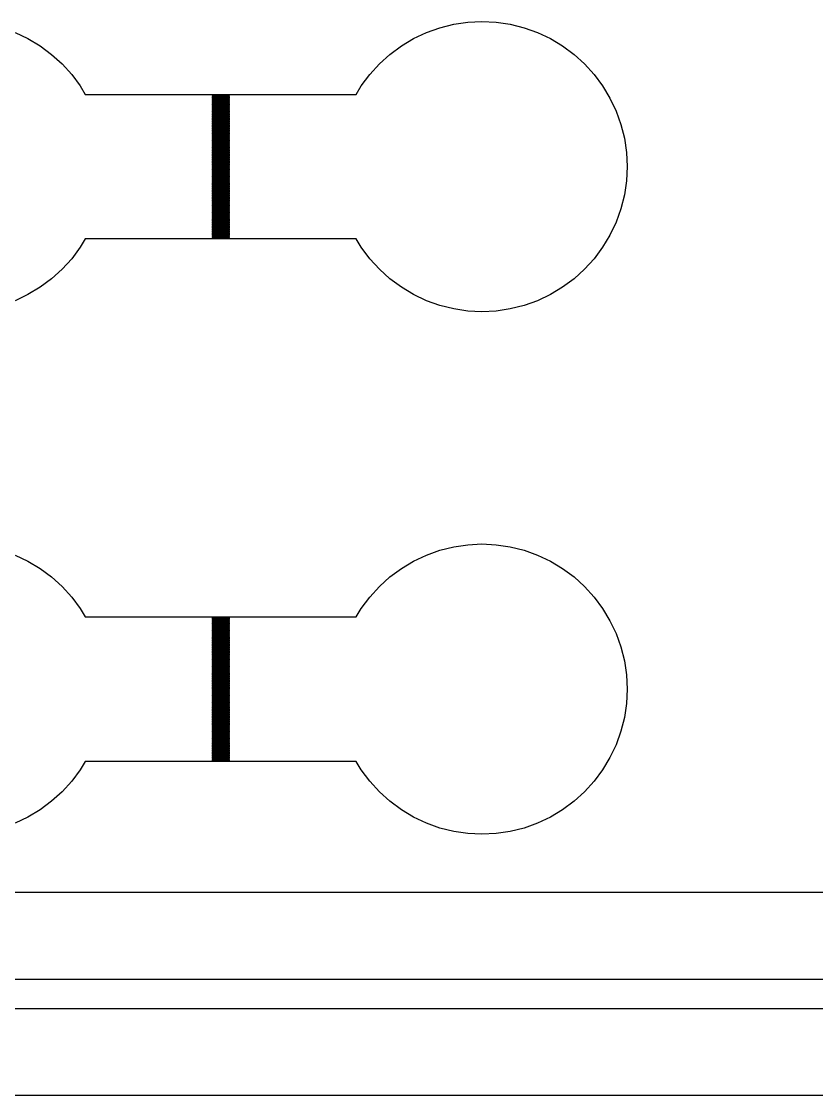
# Model space of a CAD drawing. Extents: x -16 to 132, y -40 to 113.
# Drawn here: x 70.12 to 84.12, y -2.56 to 16.36 of the extents above; entities that cross this region are included whole.
import ezdxf

# ---------------------------------------------------------------- set-up
doc = ezdxf.new("R2010")
doc.units = 0

msp = doc.modelspace()

# ---------------------------------------------------------------- linework, layer by layer
for p, q in [((77.4868, 16.2515), (77.7301, 16.3125)), ((77.7301, 16.3125), (77.9783, 16.3493)), ((77.9783, 16.3493), (78.2289, 16.3616)), ((78.2289, 16.3616), (78.4795, 16.3493)), ((78.4795, 16.3493), (78.7276, 16.3125)), ((78.7276, 16.3125), (78.971, 16.2515)), ((70.0038, 16.167), (70.2306, 16.0597)), ((77.0238, 16.0597), (77.2506, 16.167)), ((77.2506, 16.167), (77.4868, 16.2515)), ((78.971, 16.2515), (79.2072, 16.167)), ((79.2072, 16.167), (79.434, 16.0597)), ((70.2306, 16.0597), (70.4458, 15.9307)), ((70.4458, 15.9307), (70.6473, 15.7813)), ((76.6071, 15.7813), (76.8086, 15.9307)), ((76.8086, 15.9307), (77.0238, 16.0597)), ((79.434, 16.0597), (79.6492, 15.9307)), ((79.6492, 15.9307), (79.8507, 15.7813)), ((70.6473, 15.7813), (70.8332, 15.6128)), ((76.4212, 15.6128), (76.6071, 15.7813)), ((79.8507, 15.7813), (80.0366, 15.6128)), ((70.8332, 15.6128), (71.0017, 15.4269)), ((76.2527, 15.4269), (76.4212, 15.6128)), ((80.0366, 15.6128), (80.2051, 15.4269)), ((71.0017, 15.4269), (71.1511, 15.2254)), ((76.1032, 15.2254), (76.2527, 15.4269)), ((80.2051, 15.4269), (80.3545, 15.2254)), ((71.1511, 15.2254), (71.2393, 15.0782)), ((76.015, 15.0782), (76.1032, 15.2254)), ((80.3545, 15.2254), (80.4835, 15.0102)), ((71.2393, 15.0782), (76.015, 15.0782)), ((73.7806, 15.068), (73.4738, 15.068)), ((73.4738, 15.068), (73.4738, 15.0578)), ((73.4738, 15.0578), (73.7806, 15.0578)), ((73.7806, 15.0475), (73.4738, 15.0475)), ((73.4738, 15.0475), (73.4738, 15.0373)), ((73.4738, 15.0373), (73.7806, 15.0373)), ((73.7806, 15.0271), (73.4738, 15.0271)), ((73.4738, 15.0271), (73.4738, 15.0169)), ((73.4738, 15.0169), (73.7806, 15.0169)), ((73.7806, 15.0066), (73.4738, 15.0066)), ((73.4738, 15.0066), (73.4738, 14.9964)), ((73.4738, 14.9964), (73.7806, 14.9964)), ((73.7806, 14.9862), (73.4738, 14.9862)), ((73.4738, 14.9862), (73.4738, 14.976)), ((73.4738, 14.976), (73.7806, 14.976)), ((73.7806, 14.9657), (73.4738, 14.9657)), ((73.4738, 14.9657), (73.4738, 14.9555)), ((73.4738, 14.9555), (73.7806, 14.9555)), ((73.7806, 14.9453), (73.4738, 14.9453)), ((73.4738, 14.9453), (73.4738, 14.9351)), ((73.7806, 15.0578), (73.7806, 15.068)), ((73.7806, 15.0373), (73.7806, 15.0475)), ((73.7806, 15.0169), (73.7806, 15.0271)), ((73.7806, 14.9964), (73.7806, 15.0066)), ((73.7806, 14.976), (73.7806, 14.9862)), ((73.7806, 14.9555), (73.7806, 14.9657)), ((73.7806, 14.9351), (73.7806, 14.9453)), ((80.4835, 15.0102), (80.5908, 14.7834)), ((73.4738, 14.9351), (73.7806, 14.9351)), ((73.7806, 14.9248), (73.4738, 14.9248)), ((73.4738, 14.9248), (73.4738, 14.9146)), ((73.4738, 14.9146), (73.7806, 14.9146)), ((73.7806, 14.9044), (73.4738, 14.9044)), ((73.4738, 14.9044), (73.4738, 14.8941)), ((73.4738, 14.8941), (73.7806, 14.8941)), ((73.7806, 14.8839), (73.4738, 14.8839)), ((73.4738, 14.8839), (73.4738, 14.8737)), ((73.4738, 14.8737), (73.7806, 14.8737)), ((73.7806, 14.8635), (73.4738, 14.8635)), ((73.4738, 14.8635), (73.4738, 14.8533)), ((73.4738, 14.8533), (73.7806, 14.8533)), ((73.7806, 14.843), (73.4738, 14.843)), ((73.4738, 14.843), (73.4738, 14.8328)), ((73.4738, 14.8328), (73.7806, 14.8328)), ((73.7806, 14.8226), (73.4738, 14.8226)), ((73.4738, 14.8226), (73.4738, 14.8123)), ((73.4738, 14.8123), (73.7806, 14.8123)), ((73.7806, 14.8021), (73.4738, 14.8021)), ((73.4738, 14.8021), (73.4738, 14.7919)), ((73.4738, 14.7919), (73.7806, 14.7919)), ((73.7806, 14.7817), (73.4738, 14.7817)), ((73.4738, 14.7817), (73.4738, 14.7714)), ((73.4738, 14.7714), (73.7806, 14.7714)), ((73.7806, 14.7612), (73.4738, 14.7612)), ((73.4738, 14.7612), (73.4738, 14.751)), ((73.7806, 14.9146), (73.7806, 14.9248)), ((73.7806, 14.8941), (73.7806, 14.9044)), ((73.7806, 14.8737), (73.7806, 14.8839)), ((73.7806, 14.8533), (73.7806, 14.8635)), ((73.7806, 14.8328), (73.7806, 14.843)), ((73.7806, 14.8123), (73.7806, 14.8226)), ((73.7806, 14.7919), (73.7806, 14.8021)), ((73.7806, 14.7714), (73.7806, 14.7817)), ((73.7806, 14.751), (73.7806, 14.7612)), ((80.5908, 14.7834), (80.6753, 14.5472)), ((73.4738, 14.751), (73.7806, 14.751)), ((73.7806, 14.7408), (73.4738, 14.7408)), ((73.4738, 14.7408), (73.4738, 14.7305)), ((73.4738, 14.7305), (73.7806, 14.7305)), ((73.7806, 14.7203), (73.4738, 14.7203)), ((73.4738, 14.7203), (73.4738, 14.7101)), ((73.4738, 14.7101), (73.7806, 14.7101)), ((73.7806, 14.6999), (73.4738, 14.6999)), ((73.4738, 14.6999), (73.4738, 14.6896)), ((73.4738, 14.6896), (73.7806, 14.6896)), ((73.7806, 14.6794), (73.4738, 14.6794)), ((73.4738, 14.6794), (73.4738, 14.6692)), ((73.4738, 14.6692), (73.7806, 14.6692)), ((73.7806, 14.659), (73.4738, 14.659)), ((73.4738, 14.659), (73.4738, 14.6487)), ((73.4738, 14.6487), (73.7806, 14.6487)), ((73.7806, 14.6385), (73.4738, 14.6385)), ((73.4738, 14.6385), (73.4738, 14.6283)), ((73.4738, 14.6283), (73.7806, 14.6283)), ((73.7806, 14.6181), (73.4738, 14.6181)), ((73.4738, 14.6181), (73.4738, 14.6078)), ((73.4738, 14.6078), (73.7806, 14.6078)), ((73.7806, 14.5976), (73.4738, 14.5976)), ((73.4738, 14.5976), (73.4738, 14.5874)), ((73.4738, 14.5874), (73.7806, 14.5874)), ((73.7806, 14.5771), (73.4738, 14.5771)), ((73.4738, 14.5771), (73.4738, 14.5669)), ((73.7806, 14.7305), (73.7806, 14.7408)), ((73.7806, 14.7101), (73.7806, 14.7203)), ((73.7806, 14.6896), (73.7806, 14.6999)), ((73.7806, 14.6692), (73.7806, 14.6794)), ((73.7806, 14.6487), (73.7806, 14.659)), ((73.7806, 14.6283), (73.7806, 14.6385)), ((73.7806, 14.6078), (73.7806, 14.6181)), ((73.7806, 14.5874), (73.7806, 14.5976)), ((73.7806, 14.5669), (73.7806, 14.5771)), ((73.4738, 14.5669), (73.7806, 14.5669)), ((73.7806, 14.5567), (73.4738, 14.5567)), ((73.4738, 14.5567), (73.4738, 14.5465)), ((73.4738, 14.5465), (73.7806, 14.5465)), ((73.7806, 14.5363), (73.4738, 14.5363)), ((73.4738, 14.5363), (73.4738, 14.526)), ((73.4738, 14.526), (73.7806, 14.526)), ((73.7806, 14.5158), (73.4738, 14.5158)), ((73.4738, 14.5158), (73.4738, 14.5056)), ((73.4738, 14.5056), (73.7806, 14.5056)), ((73.7806, 14.4953), (73.4738, 14.4953)), ((73.4738, 14.4953), (73.4738, 14.4851)), ((73.4738, 14.4851), (73.7806, 14.4851)), ((73.7806, 14.4749), (73.4738, 14.4749)), ((73.4738, 14.4749), (73.4738, 14.4647)), ((73.4738, 14.4647), (73.7806, 14.4647)), ((73.7806, 14.4544), (73.4738, 14.4544)), ((73.4738, 14.4544), (73.4738, 14.4442)), ((73.4738, 14.4442), (73.7806, 14.4442)), ((73.7806, 14.434), (73.4738, 14.434)), ((73.4738, 14.434), (73.4738, 14.4238)), ((73.4738, 14.4238), (73.7806, 14.4238)), ((73.7806, 14.4135), (73.4738, 14.4135)), ((73.4738, 14.4135), (73.4738, 14.4033)), ((73.4738, 14.4033), (73.7806, 14.4033)), ((73.7806, 14.3931), (73.4738, 14.3931)), ((73.4738, 14.3931), (73.4738, 14.3828)), ((73.4738, 14.3828), (73.7806, 14.3828)), ((73.7806, 14.5465), (73.7806, 14.5567)), ((73.7806, 14.526), (73.7806, 14.5363)), ((73.7806, 14.5056), (73.7806, 14.5158)), ((73.7806, 14.4851), (73.7806, 14.4953)), ((73.7806, 14.4647), (73.7806, 14.4749)), ((73.7806, 14.4442), (73.7806, 14.4544)), ((73.7806, 14.4238), (73.7806, 14.434)), ((73.7806, 14.4033), (73.7806, 14.4135)), ((73.7806, 14.3828), (73.7806, 14.3931)), ((80.6753, 14.5472), (80.7363, 14.3038)), ((73.7806, 14.3726), (73.4738, 14.3726)), ((73.4738, 14.3726), (73.4738, 14.3624)), ((73.4738, 14.3624), (73.7806, 14.3624)), ((73.7806, 14.3522), (73.4738, 14.3522)), ((73.4738, 14.3522), (73.4738, 14.3419)), ((73.4738, 14.3419), (73.7806, 14.3419)), ((73.7806, 14.3317), (73.4738, 14.3317)), ((73.4738, 14.3317), (73.4738, 14.3215)), ((73.4738, 14.3215), (73.7806, 14.3215)), ((73.7806, 14.3113), (73.4738, 14.3113)), ((73.4738, 14.3113), (73.4738, 14.301)), ((73.4738, 14.301), (73.7806, 14.301)), ((73.7806, 14.2908), (73.4738, 14.2908)), ((73.4738, 14.2908), (73.4738, 14.2806)), ((73.4738, 14.2806), (73.7806, 14.2806)), ((73.7806, 14.2704), (73.4738, 14.2704)), ((73.4738, 14.2704), (73.4738, 14.2601)), ((73.4738, 14.2601), (73.7806, 14.2601)), ((73.7806, 14.2499), (73.4738, 14.2499)), ((73.4738, 14.2499), (73.4738, 14.2397)), ((73.4738, 14.2397), (73.7806, 14.2397)), ((73.7806, 14.2295), (73.4738, 14.2295)), ((73.4738, 14.2295), (73.4738, 14.2192)), ((73.4738, 14.2192), (73.7806, 14.2192)), ((73.7806, 14.209), (73.4738, 14.209)), ((73.4738, 14.209), (73.4738, 14.1988)), ((73.4738, 14.1988), (73.7806, 14.1988)), ((73.7806, 14.1886), (73.4738, 14.1886)), ((73.4738, 14.1886), (73.4738, 14.1783)), ((73.7806, 14.3624), (73.7806, 14.3726)), ((73.7806, 14.3419), (73.7806, 14.3522)), ((73.7806, 14.3215), (73.7806, 14.3317)), ((73.7806, 14.301), (73.7806, 14.3113)), ((73.7806, 14.2806), (73.7806, 14.2908)), ((73.7806, 14.2601), (73.7806, 14.2704)), ((73.7806, 14.2397), (73.7806, 14.2499)), ((73.7806, 14.2192), (73.7806, 14.2295)), ((73.7806, 14.1988), (73.7806, 14.209)), ((73.7806, 14.1783), (73.7806, 14.1886)), ((80.7363, 14.3038), (80.7731, 14.0557)), ((73.4738, 14.1783), (73.7806, 14.1783)), ((73.7806, 14.1681), (73.4738, 14.1681)), ((73.4738, 14.1681), (73.4738, 14.1579)), ((73.4738, 14.1579), (73.7806, 14.1579)), ((73.7806, 14.1477), (73.4738, 14.1477)), ((73.4738, 14.1477), (73.4738, 14.1374)), ((73.4738, 14.1374), (73.7806, 14.1374)), ((73.7806, 14.1272), (73.4738, 14.1272)), ((73.4738, 14.1272), (73.4738, 14.117)), ((73.4738, 14.117), (73.7806, 14.117)), ((73.7806, 14.1068), (73.4738, 14.1068)), ((73.4738, 14.1068), (73.4738, 14.0965)), ((73.4738, 14.0965), (73.7806, 14.0965)), ((73.7806, 14.0863), (73.4738, 14.0863)), ((73.4738, 14.0863), (73.4738, 14.0761)), ((73.4738, 14.0761), (73.7806, 14.0761)), ((73.7806, 14.0658), (73.4738, 14.0658)), ((73.4738, 14.0658), (73.4738, 14.0556)), ((73.4738, 14.0556), (73.7806, 14.0556)), ((73.7806, 14.0454), (73.4738, 14.0454)), ((73.4738, 14.0454), (73.4738, 14.0352)), ((73.4738, 14.0352), (73.7806, 14.0352)), ((73.7806, 14.0249), (73.4738, 14.0249)), ((73.4738, 14.0249), (73.4738, 14.0147)), ((73.4738, 14.0147), (73.7806, 14.0147)), ((73.7806, 14.0045), (73.4738, 14.0045)), ((73.4738, 14.0045), (73.4738, 13.9943)), ((73.7806, 14.1579), (73.7806, 14.1681)), ((73.7806, 14.1374), (73.7806, 14.1477)), ((73.7806, 14.117), (73.7806, 14.1272)), ((73.7806, 14.0965), (73.7806, 14.1068)), ((73.7806, 14.0761), (73.7806, 14.0863)), ((73.7806, 14.0556), (73.7806, 14.0658)), ((73.7806, 14.0352), (73.7806, 14.0454)), ((73.7806, 14.0147), (73.7806, 14.0249)), ((73.7806, 13.9943), (73.7806, 14.0045)), ((80.7731, 14.0557), (80.7854, 13.8051)), ((73.4738, 13.9943), (73.7806, 13.9943)), ((73.7806, 13.984), (73.4738, 13.984)), ((73.4738, 13.984), (73.4738, 13.9738)), ((73.4738, 13.9738), (73.7806, 13.9738)), ((73.7806, 13.9636), (73.4738, 13.9636)), ((73.4738, 13.9636), (73.4738, 13.9534)), ((73.4738, 13.9534), (73.7806, 13.9534)), ((73.7806, 13.9431), (73.4738, 13.9431)), ((73.4738, 13.9431), (73.4738, 13.9329)), ((73.4738, 13.9329), (73.7806, 13.9329)), ((73.7806, 13.9227), (73.4738, 13.9227)), ((73.4738, 13.9227), (73.4738, 13.9125)), ((73.4738, 13.9125), (73.7806, 13.9125)), ((73.7806, 13.9022), (73.4738, 13.9022)), ((73.4738, 13.9022), (73.4738, 13.892)), ((73.4738, 13.892), (73.7806, 13.892)), ((73.7806, 13.8818), (73.4738, 13.8818)), ((73.4738, 13.8818), (73.4738, 13.8716)), ((73.4738, 13.8716), (73.7806, 13.8716)), ((73.7806, 13.8613), (73.4738, 13.8613)), ((73.4738, 13.8613), (73.4738, 13.8511)), ((73.4738, 13.8511), (73.7806, 13.8511)), ((73.7806, 13.8409), (73.4738, 13.8409)), ((73.4738, 13.8409), (73.4738, 13.8307)), ((73.4738, 13.8307), (73.7806, 13.8307)), ((73.7806, 13.8204), (73.4738, 13.8204)), ((73.4738, 13.8204), (73.4738, 13.8102)), ((73.7806, 13.9738), (73.7806, 13.984)), ((73.7806, 13.9534), (73.7806, 13.9636)), ((73.7806, 13.9329), (73.7806, 13.9431)), ((73.7806, 13.9125), (73.7806, 13.9227)), ((73.7806, 13.892), (73.7806, 13.9022)), ((73.7806, 13.8716), (73.7806, 13.8818)), ((73.7806, 13.8511), (73.7806, 13.8613)), ((73.7806, 13.8307), (73.7806, 13.8409)), ((73.7806, 13.8102), (73.7806, 13.8204)), ((73.4738, 13.8102), (73.7806, 13.8102)), ((73.7806, 13.8), (73.4738, 13.8)), ((73.4738, 13.8), (73.4738, 13.7897)), ((73.4738, 13.7897), (73.7806, 13.7897)), ((73.7806, 13.7795), (73.4738, 13.7795)), ((73.4738, 13.7795), (73.4738, 13.7693)), ((73.4738, 13.7693), (73.7806, 13.7693)), ((73.7806, 13.7591), (73.4738, 13.7591)), ((73.4738, 13.7591), (73.4738, 13.7489)), ((73.4738, 13.7489), (73.7806, 13.7489)), ((73.7806, 13.7386), (73.4738, 13.7386)), ((73.4738, 13.7386), (73.4738, 13.7284)), ((73.4738, 13.7284), (73.7806, 13.7284)), ((73.7806, 13.7182), (73.4738, 13.7182)), ((73.4738, 13.7182), (73.4738, 13.708)), ((73.4738, 13.708), (73.7806, 13.708)), ((73.7806, 13.6977), (73.4738, 13.6977)), ((73.4738, 13.6977), (73.4738, 13.6875)), ((73.4738, 13.6875), (73.7806, 13.6875)), ((73.7806, 13.6773), (73.4738, 13.6773)), ((73.4738, 13.6773), (73.4738, 13.6671)), ((73.4738, 13.6671), (73.7806, 13.6671)), ((73.7806, 13.6568), (73.4738, 13.6568)), ((73.4738, 13.6568), (73.4738, 13.6466)), ((73.4738, 13.6466), (73.7806, 13.6466)), ((73.7806, 13.6364), (73.4738, 13.6364)), ((73.4738, 13.6364), (73.4738, 13.6261)), ((73.4738, 13.6261), (73.7806, 13.6261)), ((73.7806, 13.7897), (73.7806, 13.8)), ((73.7806, 13.7693), (73.7806, 13.7795)), ((73.7806, 13.7489), (73.7806, 13.7591)), ((73.7806, 13.7284), (73.7806, 13.7386)), ((73.7806, 13.708), (73.7806, 13.7182)), ((73.7806, 13.6875), (73.7806, 13.6977)), ((73.7806, 13.6671), (73.7806, 13.6773)), ((73.7806, 13.6466), (73.7806, 13.6568)), ((73.7806, 13.6261), (73.7806, 13.6364)), ((80.7854, 13.8051), (80.7731, 13.5545)), ((73.7806, 13.6159), (73.4738, 13.6159)), ((73.4738, 13.6159), (73.4738, 13.6057)), ((73.4738, 13.6057), (73.7806, 13.6057)), ((73.7806, 13.5955), (73.4738, 13.5955)), ((73.4738, 13.5955), (73.4738, 13.5852)), ((73.4738, 13.5852), (73.7806, 13.5852)), ((73.7806, 13.575), (73.4738, 13.575)), ((73.4738, 13.575), (73.4738, 13.5648)), ((73.4738, 13.5648), (73.7806, 13.5648)), ((73.7806, 13.5546), (73.4738, 13.5546)), ((73.4738, 13.5546), (73.4738, 13.5443)), ((73.4738, 13.5443), (73.7806, 13.5443)), ((73.7806, 13.5341), (73.4738, 13.5341)), ((73.4738, 13.5341), (73.4738, 13.5239)), ((73.4738, 13.5239), (73.7806, 13.5239)), ((73.7806, 13.5137), (73.4738, 13.5137)), ((73.4738, 13.5137), (73.4738, 13.5034)), ((73.4738, 13.5034), (73.7806, 13.5034)), ((73.7806, 13.4932), (73.4738, 13.4932)), ((73.4738, 13.4932), (73.4738, 13.483)), ((73.4738, 13.483), (73.7806, 13.483)), ((73.7806, 13.4727), (73.4738, 13.4727)), ((73.4738, 13.4727), (73.4738, 13.4625)), ((73.4738, 13.4625), (73.7806, 13.4625)), ((73.7806, 13.4523), (73.4738, 13.4523)), ((73.4738, 13.4523), (73.4738, 13.4421)), ((73.4738, 13.4421), (73.7806, 13.4421)), ((73.7806, 13.4319), (73.4738, 13.4319)), ((73.4738, 13.4319), (73.4738, 13.4216)), ((73.7806, 13.6057), (73.7806, 13.6159)), ((73.7806, 13.5852), (73.7806, 13.5955)), ((73.7806, 13.5648), (73.7806, 13.575)), ((73.7806, 13.5443), (73.7806, 13.5546)), ((73.7806, 13.5239), (73.7806, 13.5341)), ((73.7806, 13.5034), (73.7806, 13.5137)), ((73.7806, 13.483), (73.7806, 13.4932)), ((73.7806, 13.4625), (73.7806, 13.4727)), ((73.7806, 13.4421), (73.7806, 13.4523)), ((73.7806, 13.4216), (73.7806, 13.4319)), ((80.7731, 13.5545), (80.7363, 13.3064)), ((73.4738, 13.4216), (73.7806, 13.4216)), ((73.7806, 13.4114), (73.4738, 13.4114)), ((73.4738, 13.4114), (73.4738, 13.4012)), ((73.4738, 13.4012), (73.7806, 13.4012)), ((73.7806, 13.3909), (73.4738, 13.3909)), ((73.4738, 13.3909), (73.4738, 13.3807)), ((73.4738, 13.3807), (73.7806, 13.3807)), ((73.7806, 13.3705), (73.4738, 13.3705)), ((73.4738, 13.3705), (73.4738, 13.3603)), ((73.4738, 13.3603), (73.7806, 13.3603)), ((73.7806, 13.35), (73.4738, 13.35)), ((73.4738, 13.35), (73.4738, 13.3398)), ((73.4738, 13.3398), (73.7806, 13.3398)), ((73.7806, 13.3296), (73.4738, 13.3296)), ((73.4738, 13.3296), (73.4738, 13.3194)), ((73.4738, 13.3194), (73.7806, 13.3194)), ((73.7806, 13.3091), (73.4738, 13.3091)), ((73.4738, 13.3091), (73.4738, 13.2989)), ((73.4738, 13.2989), (73.7806, 13.2989)), ((73.7806, 13.2887), (73.4738, 13.2887)), ((73.4738, 13.2887), (73.4738, 13.2785)), ((73.4738, 13.2785), (73.7806, 13.2785)), ((73.7806, 13.2682), (73.4738, 13.2682)), ((73.4738, 13.2682), (73.4738, 13.258)), ((73.4738, 13.258), (73.7806, 13.258)), ((73.7806, 13.2478), (73.4738, 13.2478)), ((73.4738, 13.2478), (73.4738, 13.2376)), ((73.7806, 13.4012), (73.7806, 13.4114)), ((73.7806, 13.3807), (73.7806, 13.3909)), ((73.7806, 13.3603), (73.7806, 13.3705)), ((73.7806, 13.3398), (73.7806, 13.35)), ((73.7806, 13.3194), (73.7806, 13.3296)), ((73.7806, 13.2989), (73.7806, 13.3091)), ((73.7806, 13.2785), (73.7806, 13.2887)), ((73.7806, 13.258), (73.7806, 13.2682)), ((73.7806, 13.2376), (73.7806, 13.2478)), ((80.7363, 13.3064), (80.6753, 13.063)), ((73.4738, 13.2376), (73.7806, 13.2376)), ((73.7806, 13.2273), (73.4738, 13.2273)), ((73.4738, 13.2273), (73.4738, 13.2171)), ((73.4738, 13.2171), (73.7806, 13.2171)), ((73.7806, 13.2069), (73.4738, 13.2069)), ((73.4738, 13.2069), (73.4738, 13.1967)), ((73.4738, 13.1967), (73.7806, 13.1967)), ((73.7806, 13.1864), (73.4738, 13.1864)), ((73.4738, 13.1864), (73.4738, 13.1762)), ((73.4738, 13.1762), (73.7806, 13.1762)), ((73.7806, 13.166), (73.4738, 13.166)), ((73.4738, 13.166), (73.4738, 13.1557)), ((73.4738, 13.1557), (73.7806, 13.1557)), ((73.7806, 13.1455), (73.4738, 13.1455)), ((73.4738, 13.1455), (73.4738, 13.1353)), ((73.4738, 13.1353), (73.7806, 13.1353)), ((73.7806, 13.1251), (73.4738, 13.1251)), ((73.4738, 13.1251), (73.4738, 13.1149)), ((73.4738, 13.1149), (73.7806, 13.1149)), ((73.7806, 13.1046), (73.4738, 13.1046)), ((73.4738, 13.1046), (73.4738, 13.0944)), ((73.4738, 13.0944), (73.7806, 13.0944)), ((73.7806, 13.0842), (73.4738, 13.0842)), ((73.4738, 13.0842), (73.4738, 13.0739)), ((73.4738, 13.0739), (73.7806, 13.0739)), ((73.7806, 13.0637), (73.4738, 13.0637)), ((73.4738, 13.0637), (73.4738, 13.0535)), ((73.4738, 13.0535), (73.7806, 13.0535)), ((73.7806, 13.2171), (73.7806, 13.2273)), ((73.7806, 13.1967), (73.7806, 13.2069)), ((73.7806, 13.1762), (73.7806, 13.1864)), ((73.7806, 13.1557), (73.7806, 13.166)), ((73.7806, 13.1353), (73.7806, 13.1455)), ((73.7806, 13.1149), (73.7806, 13.1251)), ((73.7806, 13.0944), (73.7806, 13.1046)), ((73.7806, 13.0739), (73.7806, 13.0842)), ((73.7806, 13.0535), (73.7806, 13.0637)), ((80.6753, 13.063), (80.5908, 12.8268)), ((73.7806, 13.0433), (73.4738, 13.0433)), ((73.4738, 13.0433), (73.4738, 13.033)), ((73.4738, 13.033), (73.7806, 13.033)), ((73.7806, 13.0228), (73.4738, 13.0228)), ((73.4738, 13.0228), (73.4738, 13.0126)), ((73.4738, 13.0126), (73.7806, 13.0126)), ((73.7806, 13.0024), (73.4738, 13.0024)), ((73.4738, 13.0024), (73.4738, 12.9921)), ((73.4738, 12.9921), (73.7806, 12.9921)), ((73.7806, 12.9819), (73.4738, 12.9819)), ((73.4738, 12.9819), (73.4738, 12.9717)), ((73.4738, 12.9717), (73.7806, 12.9717)), ((73.7806, 12.9615), (73.4738, 12.9615)), ((73.4738, 12.9615), (73.4738, 12.9512)), ((73.4738, 12.9512), (73.7806, 12.9512)), ((73.7806, 12.941), (73.4738, 12.941)), ((73.4738, 12.941), (73.4738, 12.9308)), ((73.4738, 12.9308), (73.7806, 12.9308)), ((73.7806, 12.9205), (73.4738, 12.9205)), ((73.4738, 12.9205), (73.4738, 12.9103)), ((73.4738, 12.9103), (73.7806, 12.9103)), ((73.7806, 12.9001), (73.4738, 12.9001)), ((73.4738, 12.9001), (73.4738, 12.8899)), ((73.4738, 12.8899), (73.7806, 12.8899)), ((73.7806, 12.8796), (73.4738, 12.8796)), ((73.4738, 12.8796), (73.4738, 12.8694)), ((73.4738, 12.8694), (73.7806, 12.8694)), ((73.7806, 13.033), (73.7806, 13.0433)), ((73.7806, 13.0126), (73.7806, 13.0228)), ((73.7806, 12.9921), (73.7806, 13.0024)), ((73.7806, 12.9717), (73.7806, 12.9819)), ((73.7806, 12.9512), (73.7806, 12.9615)), ((73.7806, 12.9308), (73.7806, 12.941)), ((73.7806, 12.9103), (73.7806, 12.9205)), ((73.7806, 12.8899), (73.7806, 12.9001)), ((73.7806, 12.8694), (73.7806, 12.8796)), ((73.7806, 12.8592), (73.4738, 12.8592)), ((73.4738, 12.8592), (73.4738, 12.849)), ((73.4738, 12.849), (73.7806, 12.849)), ((73.7806, 12.8387), (73.4738, 12.8387)), ((73.4738, 12.8387), (73.4738, 12.8285)), ((73.4738, 12.8285), (73.7806, 12.8285)), ((73.7806, 12.8183), (73.4738, 12.8183)), ((73.4738, 12.8183), (73.4738, 12.8081)), ((73.4738, 12.8081), (73.7806, 12.8081)), ((73.7806, 12.7979), (73.4738, 12.7979)), ((73.4738, 12.7979), (73.4738, 12.7876)), ((73.4738, 12.7876), (73.7806, 12.7876)), ((73.7806, 12.7774), (73.4738, 12.7774)), ((73.4738, 12.7774), (73.4738, 12.7672)), ((73.4738, 12.7672), (73.7806, 12.7672)), ((73.7806, 12.7569), (73.4738, 12.7569)), ((73.4738, 12.7569), (73.4738, 12.7467)), ((73.4738, 12.7467), (73.7806, 12.7467)), ((73.7806, 12.7365), (73.4738, 12.7365)), ((73.4738, 12.7365), (73.4738, 12.7263)), ((73.4738, 12.7263), (73.7806, 12.7263)), ((73.7806, 12.716), (73.4738, 12.716)), ((73.4738, 12.716), (73.4738, 12.7058)), ((73.4738, 12.7058), (73.7806, 12.7058)), ((73.7806, 12.6956), (73.4738, 12.6956)), ((73.4738, 12.6956), (73.4738, 12.6854)), ((73.4738, 12.6854), (73.7806, 12.6854)), ((73.7806, 12.849), (73.7806, 12.8592)), ((73.7806, 12.8285), (73.7806, 12.8387)), ((73.7806, 12.8081), (73.7806, 12.8183)), ((73.7806, 12.7876), (73.7806, 12.7979)), ((73.7806, 12.7672), (73.7806, 12.7774)), ((73.7806, 12.7467), (73.7806, 12.7569)), ((73.7806, 12.7263), (73.7806, 12.7365)), ((73.7806, 12.7058), (73.7806, 12.716)), ((73.7806, 12.6854), (73.7806, 12.6956)), ((80.5908, 12.8268), (80.4835, 12.6)), ((71.2393, 12.532), (71.1511, 12.3848)), ((76.015, 12.532), (71.2393, 12.532)), ((73.7806, 12.6751), (73.4738, 12.6751)), ((73.4738, 12.6751), (73.4738, 12.6649)), ((73.4738, 12.6649), (73.7806, 12.6649)), ((73.7806, 12.6547), (73.4738, 12.6547)), ((73.4738, 12.6547), (73.4738, 12.6444)), ((73.4738, 12.6444), (73.7806, 12.6444)), ((73.7806, 12.6342), (73.4738, 12.6342)), ((73.4738, 12.6342), (73.4738, 12.624)), ((73.4738, 12.624), (73.7806, 12.624)), ((73.7806, 12.6138), (73.4738, 12.6138)), ((73.4738, 12.6138), (73.4738, 12.6035)), ((73.4738, 12.6035), (73.7806, 12.6035)), ((73.7806, 12.5933), (73.4738, 12.5933)), ((73.4738, 12.5933), (73.4738, 12.5831)), ((73.4738, 12.5831), (73.7806, 12.5831)), ((73.7806, 12.5729), (73.4738, 12.5729)), ((73.4738, 12.5729), (73.4738, 12.5626)), ((73.4738, 12.5626), (73.7806, 12.5626)), ((73.7806, 12.5524), (73.4738, 12.5524)), ((73.4738, 12.5524), (73.4738, 12.5422)), ((73.4738, 12.5422), (73.7806, 12.5422)), ((73.7806, 12.6649), (73.7806, 12.6751)), ((73.7806, 12.6444), (73.7806, 12.6547)), ((73.7806, 12.624), (73.7806, 12.6342)), ((73.7806, 12.6035), (73.7806, 12.6138)), ((73.7806, 12.5831), (73.7806, 12.5933)), ((73.7806, 12.5626), (73.7806, 12.5729)), ((73.7806, 12.5422), (73.7806, 12.5524)), ((76.1032, 12.3848), (76.015, 12.532)), ((80.4835, 12.6), (80.3545, 12.3848)), ((71.1511, 12.3848), (71.0017, 12.1833)), ((76.2527, 12.1833), (76.1032, 12.3848)), ((80.3545, 12.3848), (80.2051, 12.1833)), ((71.0017, 12.1833), (70.8332, 11.9974)), ((76.4212, 11.9974), (76.2527, 12.1833)), ((80.2051, 12.1833), (80.0366, 11.9974)), ((70.8332, 11.9974), (70.6473, 11.8289)), ((76.6071, 11.8289), (76.4212, 11.9974)), ((80.0366, 11.9974), (79.8507, 11.8289)), ((70.6473, 11.8289), (70.4458, 11.6795)), ((76.8086, 11.6795), (76.6071, 11.8289)), ((79.8507, 11.8289), (79.6492, 11.6795)), ((70.2306, 11.5505), (70.0038, 11.4432)), ((70.4458, 11.6795), (70.2306, 11.5505)), ((77.0238, 11.5505), (76.8086, 11.6795)), ((77.2506, 11.4432), (77.0238, 11.5505)), ((79.434, 11.5505), (79.2072, 11.4432)), ((79.6492, 11.6795), (79.434, 11.5505)), ((77.4868, 11.3587), (77.2506, 11.4432)), ((77.7301, 11.2977), (77.4868, 11.3587)), ((78.971, 11.3587), (78.7276, 11.2977)), ((79.2072, 11.4432), (78.971, 11.3587)), ((77.9783, 11.2609), (77.7301, 11.2977)), ((78.2289, 11.2486), (77.9783, 11.2609)), ((78.4795, 11.2609), (78.2289, 11.2486)), ((78.7276, 11.2977), (78.4795, 11.2609)), ((77.2506, 6.96358), (77.4868, 7.04811)), ((77.4868, 7.04811), (77.7301, 7.10905)), ((77.7301, 7.10905), (77.9783, 7.14587)), ((77.9783, 7.14587), (78.2289, 7.15819)), ((78.2289, 7.15819), (78.4795, 7.14587)), ((78.4795, 7.14587), (78.7276, 7.10905)), ((78.7276, 7.10905), (78.971, 7.04811)), ((78.971, 7.04811), (79.2072, 6.96358)), ((70.0038, 6.96358), (70.2306, 6.85631)), ((70.2306, 6.85631), (70.4458, 6.72733)), ((76.8086, 6.72733), (77.0238, 6.85631)), ((77.0238, 6.85631), (77.2506, 6.96358)), ((79.2072, 6.96358), (79.434, 6.85631)), ((79.434, 6.85631), (79.6492, 6.72733)), ((70.4458, 6.72733), (70.6473, 6.5779)), ((76.6071, 6.5779), (76.8086, 6.72733)), ((79.6492, 6.72733), (79.8507, 6.5779)), ((70.6473, 6.5779), (70.8332, 6.40941)), ((76.4212, 6.40941), (76.6071, 6.5779)), ((79.8507, 6.5779), (80.0366, 6.40941)), ((70.8332, 6.40941), (71.0017, 6.22351)), ((76.2527, 6.22351), (76.4212, 6.40941)), ((80.0366, 6.40941), (80.2051, 6.22351)), ((71.0017, 6.22351), (71.1511, 6.022)), ((76.1032, 6.022), (76.2527, 6.22351)), ((80.2051, 6.22351), (80.3545, 6.022)), ((71.1511, 6.022), (71.2393, 5.87482)), ((71.2393, 5.87482), (76.015, 5.87482)), ((76.015, 5.87482), (76.1032, 6.022)), ((80.3545, 6.022), (80.4835, 5.80681)), ((73.7806, 5.86459), (73.4738, 5.86459)), ((73.4738, 5.86459), (73.4738, 5.85437)), ((73.4738, 5.85437), (73.7806, 5.85437)), ((73.7806, 5.84415), (73.4738, 5.84415)), ((73.4738, 5.84415), (73.4738, 5.83391)), ((73.4738, 5.83391), (73.7806, 5.83391)), ((73.7806, 5.82368), (73.4738, 5.82368)), ((73.4738, 5.82368), (73.4738, 5.81348)), ((73.4738, 5.81348), (73.7806, 5.81348)), ((73.7806, 5.80324), (73.4738, 5.80324)), ((73.4738, 5.80324), (73.4738, 5.79301)), ((73.4738, 5.79301), (73.7806, 5.79301)), ((73.7806, 5.78279), (73.4738, 5.78279)), ((73.4738, 5.78279), (73.4738, 5.77255)), ((73.4738, 5.77255), (73.7806, 5.77255)), ((73.7806, 5.76234), (73.4738, 5.76234)), ((73.4738, 5.76234), (73.4738, 5.75212)), ((73.4738, 5.75212), (73.7806, 5.75212)), ((73.7806, 5.74188), (73.4738, 5.74188)), ((73.4738, 5.74188), (73.4738, 5.73166)), ((73.4738, 5.73166), (73.7806, 5.73166)), ((73.7806, 5.72142), (73.4738, 5.72142)), ((73.4738, 5.72142), (73.4738, 5.71121)), ((73.4738, 5.71121), (73.7806, 5.71121)), ((73.7806, 5.70099), (73.4738, 5.70099)), ((73.4738, 5.70099), (73.4738, 5.69075)), ((73.4738, 5.69075), (73.7806, 5.69075)), ((73.7806, 5.68053), (73.4738, 5.68053)), ((73.4738, 5.68053), (73.4738, 5.6703)), ((73.7806, 5.85437), (73.7806, 5.86459)), ((73.7806, 5.83391), (73.7806, 5.84415)), ((73.7806, 5.81348), (73.7806, 5.82368)), ((73.7806, 5.79301), (73.7806, 5.80324)), ((73.7806, 5.77255), (73.7806, 5.78279)), ((73.7806, 5.75212), (73.7806, 5.76234)), ((73.7806, 5.73166), (73.7806, 5.74188)), ((73.7806, 5.71121), (73.7806, 5.72142)), ((73.7806, 5.69075), (73.7806, 5.70099)), ((73.7806, 5.6703), (73.7806, 5.68053)), ((80.4835, 5.80681), (80.5908, 5.58)), ((73.4738, 5.6703), (73.7806, 5.6703)), ((73.7806, 5.66006), (73.4738, 5.66006)), ((73.4738, 5.66006), (73.4738, 5.64986)), ((73.4738, 5.64986), (73.7806, 5.64986)), ((73.7806, 5.63963), (73.4738, 5.63963)), ((73.4738, 5.63963), (73.4738, 5.62939)), ((73.4738, 5.62939), (73.7806, 5.62939)), ((73.7806, 5.61917), (73.4738, 5.61917)), ((73.4738, 5.61917), (73.4738, 5.60893)), ((73.4738, 5.60893), (73.7806, 5.60893)), ((73.7806, 5.59872), (73.4738, 5.59872)), ((73.4738, 5.59872), (73.4738, 5.5885)), ((73.4738, 5.5885), (73.7806, 5.5885)), ((73.7806, 5.57826), (73.4738, 5.57826)), ((73.4738, 5.57826), (73.4738, 5.56804)), ((73.4738, 5.56804), (73.7806, 5.56804)), ((73.7806, 5.55782), (73.4738, 5.55782)), ((73.4738, 5.55782), (73.4738, 5.54759)), ((73.4738, 5.54759), (73.7806, 5.54759)), ((73.7806, 5.53737), (73.4738, 5.53737)), ((73.4738, 5.53737), (73.4738, 5.52715)), ((73.4738, 5.52715), (73.7806, 5.52715)), ((73.7806, 5.51691), (73.4738, 5.51691)), ((73.4738, 5.51691), (73.4738, 5.50668)), ((73.4738, 5.50668), (73.7806, 5.50668)), ((73.7806, 5.49646), (73.4738, 5.49646)), ((73.4738, 5.49646), (73.4738, 5.48624)), ((73.7806, 5.64986), (73.7806, 5.66006)), ((73.7806, 5.62939), (73.7806, 5.63963)), ((73.7806, 5.60893), (73.7806, 5.61917)), ((73.7806, 5.5885), (73.7806, 5.59872)), ((73.7806, 5.56804), (73.7806, 5.57826)), ((73.7806, 5.54759), (73.7806, 5.55782)), ((73.7806, 5.52715), (73.7806, 5.53737)), ((73.7806, 5.50668), (73.7806, 5.51691)), ((73.7806, 5.48624), (73.7806, 5.49646)), ((80.5908, 5.58), (80.6753, 5.3438)), ((73.4738, 5.48624), (73.7806, 5.48624)), ((73.7806, 5.47601), (73.4738, 5.47601)), ((73.4738, 5.47601), (73.4738, 5.46577)), ((73.4738, 5.46577), (73.7806, 5.46577)), ((73.7806, 5.45555), (73.4738, 5.45555)), ((73.4738, 5.45555), (73.4738, 5.44533)), ((73.4738, 5.44533), (73.7806, 5.44533)), ((73.7806, 5.4351), (73.4738, 5.4351)), ((73.4738, 5.4351), (73.4738, 5.42488)), ((73.4738, 5.42488), (73.7806, 5.42488)), ((73.7806, 5.41466), (73.4738, 5.41466)), ((73.4738, 5.41466), (73.4738, 5.40442)), ((73.4738, 5.40442), (73.7806, 5.40442)), ((73.7806, 5.3942), (73.4738, 5.3942)), ((73.4738, 5.3942), (73.4738, 5.38399)), ((73.4738, 5.38399), (73.7806, 5.38399)), ((73.7806, 5.37375), (73.4738, 5.37375)), ((73.4738, 5.37375), (73.4738, 5.36353)), ((73.4738, 5.36353), (73.7806, 5.36353)), ((73.7806, 5.35329), (73.4738, 5.35329)), ((73.4738, 5.35329), (73.4738, 5.34306)), ((73.4738, 5.34306), (73.7806, 5.34306)), ((73.7806, 5.33286), (73.4738, 5.33286)), ((73.4738, 5.33286), (73.4738, 5.32262)), ((73.4738, 5.32262), (73.7806, 5.32262)), ((73.7806, 5.31239), (73.4738, 5.31239)), ((73.4738, 5.31239), (73.4738, 5.30217)), ((73.4738, 5.30217), (73.7806, 5.30217)), ((73.7806, 5.46577), (73.7806, 5.47601)), ((73.7806, 5.44533), (73.7806, 5.45555)), ((73.7806, 5.42488), (73.7806, 5.4351)), ((73.7806, 5.40442), (73.7806, 5.41466)), ((73.7806, 5.38399), (73.7806, 5.3942)), ((73.7806, 5.36353), (73.7806, 5.37375)), ((73.7806, 5.34306), (73.7806, 5.35329)), ((73.7806, 5.32262), (73.7806, 5.33286)), ((73.7806, 5.30217), (73.7806, 5.31239)), ((80.6753, 5.3438), (80.7363, 5.10043)), ((73.7806, 5.29193), (73.4738, 5.29193)), ((73.4738, 5.29193), (73.4738, 5.28171)), ((73.4738, 5.28171), (73.7806, 5.28171)), ((73.7806, 5.2715), (73.4738, 5.2715)), ((73.4738, 5.2715), (73.4738, 5.26126)), ((73.4738, 5.26126), (73.7806, 5.26126)), ((73.7806, 5.25104), (73.4738, 5.25104)), ((73.4738, 5.25104), (73.4738, 5.24081)), ((73.4738, 5.24081), (73.7806, 5.24081)), ((73.7806, 5.23058), (73.4738, 5.23058)), ((73.4738, 5.23058), (73.4738, 5.22037)), ((73.4738, 5.22037), (73.7806, 5.22037)), ((73.7806, 5.21013), (73.4738, 5.21013)), ((73.4738, 5.21013), (73.4738, 5.19991)), ((73.4738, 5.19991), (73.7806, 5.19991)), ((73.7806, 5.18968), (73.4738, 5.18968)), ((73.4738, 5.18968), (73.4738, 5.17944)), ((73.4738, 5.17944), (73.7806, 5.17944)), ((73.7806, 5.16924), (73.4738, 5.16924)), ((73.4738, 5.16924), (73.4738, 5.15901)), ((73.4738, 5.15901), (73.7806, 5.15901)), ((73.7806, 5.14877), (73.4738, 5.14877)), ((73.4738, 5.14877), (73.4738, 5.13855)), ((73.4738, 5.13855), (73.7806, 5.13855)), ((73.7806, 5.12833), (73.4738, 5.12833)), ((73.4738, 5.12833), (73.4738, 5.11809)), ((73.4738, 5.11809), (73.7806, 5.11809)), ((73.7806, 5.28171), (73.7806, 5.29193)), ((73.7806, 5.26126), (73.7806, 5.2715)), ((73.7806, 5.24081), (73.7806, 5.25104)), ((73.7806, 5.22037), (73.7806, 5.23058)), ((73.7806, 5.19991), (73.7806, 5.21013)), ((73.7806, 5.17944), (73.7806, 5.18968)), ((73.7806, 5.15901), (73.7806, 5.16924)), ((73.7806, 5.13855), (73.7806, 5.14877)), ((73.7806, 5.11809), (73.7806, 5.12833)), ((73.7806, 5.10788), (73.4738, 5.10788)), ((73.4738, 5.10788), (73.4738, 5.09764)), ((73.4738, 5.09764), (73.7806, 5.09764)), ((73.7806, 5.08742), (73.4738, 5.08742)), ((73.4738, 5.08742), (73.4738, 5.07719)), ((73.4738, 5.07719), (73.7806, 5.07719)), ((73.7806, 5.06696), (73.4738, 5.06696)), ((73.4738, 5.06696), (73.4738, 5.05675)), ((73.4738, 5.05675), (73.7806, 5.05675)), ((73.7806, 5.04652), (73.4738, 5.04652)), ((73.4738, 5.04652), (73.4738, 5.03629)), ((73.4738, 5.03629), (73.7806, 5.03629)), ((73.7806, 5.02606), (73.4738, 5.02606)), ((73.4738, 5.02606), (73.4738, 5.01584)), ((73.4738, 5.01584), (73.7806, 5.01584)), ((73.7806, 5.00562), (73.4738, 5.00562)), ((73.4738, 5.00562), (73.4738, 4.99539)), ((73.4738, 4.99539), (73.7806, 4.99539)), ((73.7806, 4.98517), (73.4738, 4.98517)), ((73.4738, 4.98517), (73.4738, 4.97493)), ((73.4738, 4.97493), (73.7806, 4.97493)), ((73.7806, 4.96471), (73.4738, 4.96471)), ((73.4738, 4.96471), (73.4738, 4.95447)), ((73.4738, 4.95447), (73.7806, 4.95447)), ((73.7806, 4.94426), (73.4738, 4.94426)), ((73.4738, 4.94426), (73.4738, 4.93404)), ((73.4738, 4.93404), (73.7806, 4.93404)), ((73.7806, 4.9238), (73.4738, 4.9238)), ((73.4738, 4.9238), (73.4738, 4.91357)), ((73.7806, 5.09764), (73.7806, 5.10788)), ((73.7806, 5.07719), (73.7806, 5.08742)), ((73.7806, 5.05675), (73.7806, 5.06696)), ((73.7806, 5.03629), (73.7806, 5.04652)), ((73.7806, 5.01584), (73.7806, 5.02606)), ((73.7806, 4.99539), (73.7806, 5.00562)), ((73.7806, 4.97493), (73.7806, 4.98517)), ((73.7806, 4.95447), (73.7806, 4.96471)), ((73.7806, 4.93404), (73.7806, 4.94426)), ((73.7806, 4.91357), (73.7806, 4.9238)), ((80.7363, 5.10043), (80.7731, 4.85226)), ((73.4738, 4.91357), (73.7806, 4.91357)), ((73.7806, 4.90335), (73.4738, 4.90335)), ((73.4738, 4.90335), (73.4738, 4.89313)), ((73.4738, 4.89313), (73.7806, 4.89313)), ((73.7806, 4.8829), (73.4738, 4.8829)), ((73.4738, 4.8829), (73.4738, 4.87268)), ((73.4738, 4.87268), (73.7806, 4.87268)), ((73.7806, 4.86244), (73.4738, 4.86244)), ((73.4738, 4.86244), (73.4738, 4.85222)), ((73.4738, 4.85222), (73.7806, 4.85222)), ((73.7806, 4.842), (73.4738, 4.842)), ((73.4738, 4.842), (73.4738, 4.83177)), ((73.4738, 4.83177), (73.7806, 4.83177)), ((73.7806, 4.82155), (73.4738, 4.82155)), ((73.4738, 4.82155), (73.4738, 4.81131)), ((73.4738, 4.81131), (73.7806, 4.81131)), ((73.7806, 4.80109), (73.4738, 4.80109)), ((73.4738, 4.80109), (73.4738, 4.79088)), ((73.4738, 4.79088), (73.7806, 4.79088)), ((73.7806, 4.78064), (73.4738, 4.78064)), ((73.4738, 4.78064), (73.4738, 4.77042)), ((73.4738, 4.77042), (73.7806, 4.77042)), ((73.7806, 4.76019), (73.4738, 4.76019)), ((73.4738, 4.76019), (73.4738, 4.74995)), ((73.4738, 4.74995), (73.7806, 4.74995)), ((73.7806, 4.73973), (73.4738, 4.73973)), ((73.4738, 4.73973), (73.4738, 4.72952)), ((73.7806, 4.89313), (73.7806, 4.90335)), ((73.7806, 4.87268), (73.7806, 4.8829)), ((73.7806, 4.85222), (73.7806, 4.86244)), ((73.7806, 4.83177), (73.7806, 4.842)), ((73.7806, 4.81131), (73.7806, 4.82155)), ((73.7806, 4.79088), (73.7806, 4.80109)), ((73.7806, 4.77042), (73.7806, 4.78064)), ((73.7806, 4.74995), (73.7806, 4.76019)), ((73.7806, 4.72952), (73.7806, 4.73973)), ((80.7731, 4.85226), (80.7854, 4.6017)), ((73.4738, 4.72952), (73.7806, 4.72952)), ((73.7806, 4.71928), (73.4738, 4.71928)), ((73.4738, 4.71928), (73.4738, 4.70906)), ((73.4738, 4.70906), (73.7806, 4.70906)), ((73.7806, 4.69882), (73.4738, 4.69882)), ((73.4738, 4.69882), (73.4738, 4.6886)), ((73.4738, 4.6886), (73.7806, 4.6886)), ((73.7806, 4.67839), (73.4738, 4.67839)), ((73.4738, 4.67839), (73.4738, 4.66815)), ((73.4738, 4.66815), (73.7806, 4.66815)), ((73.7806, 4.65793), (73.4738, 4.65793)), ((73.4738, 4.65793), (73.4738, 4.64771)), ((73.4738, 4.64771), (73.7806, 4.64771)), ((73.7806, 4.63747), (73.4738, 4.63747)), ((73.4738, 4.63747), (73.4738, 4.62726)), ((73.4738, 4.62726), (73.7806, 4.62726)), ((73.7806, 4.61703), (73.4738, 4.61703)), ((73.4738, 4.61703), (73.4738, 4.6068)), ((73.4738, 4.6068), (73.7806, 4.6068)), ((73.7806, 4.59659), (73.4738, 4.59659)), ((73.4738, 4.59659), (73.4738, 4.58635)), ((73.4738, 4.58635), (73.7806, 4.58635)), ((73.7806, 4.57613), (73.4738, 4.57613)), ((73.4738, 4.57613), (73.4738, 4.56592)), ((73.4738, 4.56592), (73.7806, 4.56592)), ((73.7806, 4.55568), (73.4738, 4.55568)), ((73.4738, 4.55568), (73.4738, 4.54546)), ((73.4738, 4.54546), (73.7806, 4.54546)), ((73.7806, 4.70906), (73.7806, 4.71928)), ((73.7806, 4.6886), (73.7806, 4.69882)), ((73.7806, 4.66815), (73.7806, 4.67839)), ((73.7806, 4.64771), (73.7806, 4.65793)), ((73.7806, 4.62726), (73.7806, 4.63747)), ((73.7806, 4.6068), (73.7806, 4.61703)), ((73.7806, 4.58635), (73.7806, 4.59659)), ((73.7806, 4.56592), (73.7806, 4.57613)), ((73.7806, 4.54546), (73.7806, 4.55568)), ((80.7854, 4.6017), (80.7731, 4.35112)), ((73.7806, 4.53523), (73.4738, 4.53523)), ((73.4738, 4.53523), (73.4738, 4.52499)), ((73.4738, 4.52499), (73.7806, 4.52499)), ((73.7806, 4.51479), (73.4738, 4.51479)), ((73.4738, 4.51479), (73.4738, 4.50456)), ((73.4738, 4.50456), (73.7806, 4.50456)), ((73.7806, 4.49432), (73.4738, 4.49432)), ((73.4738, 4.49432), (73.4738, 4.4841)), ((73.4738, 4.4841), (73.7806, 4.4841)), ((73.7806, 4.47386), (73.4738, 4.47386)), ((73.4738, 4.47386), (73.4738, 4.46365)), ((73.4738, 4.46365), (73.7806, 4.46365)), ((73.7806, 4.45343), (73.4738, 4.45343)), ((73.4738, 4.45343), (73.4738, 4.44319)), ((73.4738, 4.44319), (73.7806, 4.44319)), ((73.7806, 4.43297), (73.4738, 4.43297)), ((73.4738, 4.43297), (73.4738, 4.42274)), ((73.4738, 4.42274), (73.7806, 4.42274)), ((73.7806, 4.41252), (73.4738, 4.41252)), ((73.4738, 4.41252), (73.4738, 4.4023)), ((73.4738, 4.4023), (73.7806, 4.4023)), ((73.7806, 4.39207), (73.4738, 4.39207)), ((73.4738, 4.39207), (73.4738, 4.38184)), ((73.4738, 4.38184), (73.7806, 4.38184)), ((73.7806, 4.37161), (73.4738, 4.37161)), ((73.4738, 4.37161), (73.4738, 4.36139)), ((73.4738, 4.36139), (73.7806, 4.36139)), ((73.7806, 4.35117), (73.4738, 4.35117)), ((73.4738, 4.35117), (73.4738, 4.34094)), ((73.7806, 4.52499), (73.7806, 4.53523)), ((73.7806, 4.50456), (73.7806, 4.51479)), ((73.7806, 4.4841), (73.7806, 4.49432)), ((73.7806, 4.46365), (73.7806, 4.47386)), ((73.7806, 4.44319), (73.7806, 4.45343)), ((73.7806, 4.42274), (73.7806, 4.43297)), ((73.7806, 4.4023), (73.7806, 4.41252)), ((73.7806, 4.38184), (73.7806, 4.39207)), ((73.7806, 4.36139), (73.7806, 4.37161)), ((73.7806, 4.34094), (73.7806, 4.35117)), ((73.4738, 4.34094), (73.7806, 4.34094)), ((73.7806, 4.3307), (73.4738, 4.3307)), ((73.4738, 4.3307), (73.4738, 4.32048)), ((73.4738, 4.32048), (73.7806, 4.32048)), ((73.7806, 4.31026), (73.4738, 4.31026)), ((73.4738, 4.31026), (73.4738, 4.30003)), ((73.4738, 4.30003), (73.7806, 4.30003)), ((73.7806, 4.28981), (73.4738, 4.28981)), ((73.4738, 4.28981), (73.4738, 4.27959)), ((73.4738, 4.27959), (73.7806, 4.27959)), ((73.7806, 4.26935), (73.4738, 4.26935)), ((73.4738, 4.26935), (73.4738, 4.25912)), ((73.4738, 4.25912), (73.7806, 4.25912)), ((73.7806, 4.24892), (73.4738, 4.24892)), ((73.4738, 4.24892), (73.4738, 4.23868)), ((73.4738, 4.23868), (73.7806, 4.23868)), ((73.7806, 4.22845), (73.4738, 4.22845)), ((73.4738, 4.22845), (73.4738, 4.21822)), ((73.4738, 4.21822), (73.7806, 4.21822)), ((73.7806, 4.20799), (73.4738, 4.20799)), ((73.4738, 4.20799), (73.4738, 4.19777)), ((73.4738, 4.19777), (73.7806, 4.19777)), ((73.7806, 4.18755), (73.4738, 4.18755)), ((73.4738, 4.18755), (73.4738, 4.17732)), ((73.4738, 4.17732), (73.7806, 4.17732)), ((73.7806, 4.1671), (73.4738, 4.1671)), ((73.4738, 4.1671), (73.4738, 4.15686)), ((73.7806, 4.32048), (73.7806, 4.3307)), ((73.7806, 4.30003), (73.7806, 4.31026)), ((73.7806, 4.27959), (73.7806, 4.28981)), ((73.7806, 4.25912), (73.7806, 4.26935)), ((73.7806, 4.23868), (73.7806, 4.24892)), ((73.7806, 4.21822), (73.7806, 4.22845)), ((73.7806, 4.19777), (73.7806, 4.20799)), ((73.7806, 4.17732), (73.7806, 4.18755)), ((73.7806, 4.15686), (73.7806, 4.1671)), ((80.7731, 4.35112), (80.7363, 4.10295)), ((73.4738, 4.15686), (73.7806, 4.15686)), ((73.7806, 4.14664), (73.4738, 4.14664)), ((73.4738, 4.14664), (73.4738, 4.13643)), ((73.4738, 4.13643), (73.7806, 4.13643)), ((73.7806, 4.12619), (73.4738, 4.12619)), ((73.4738, 4.12619), (73.4738, 4.11597)), ((73.4738, 4.11597), (73.7806, 4.11597)), ((73.7806, 4.10574), (73.4738, 4.10574)), ((73.4738, 4.10574), (73.4738, 4.0955)), ((73.4738, 4.0955), (73.7806, 4.0955)), ((73.7806, 4.0853), (73.4738, 4.0853)), ((73.4738, 4.0853), (73.4738, 4.07506)), ((73.4738, 4.07506), (73.7806, 4.07506)), ((73.7806, 4.06483), (73.4738, 4.06483)), ((73.4738, 4.06483), (73.4738, 4.05461)), ((73.4738, 4.05461), (73.7806, 4.05461)), ((73.7806, 4.04437), (73.4738, 4.04437)), ((73.4738, 4.04437), (73.4738, 4.03416)), ((73.4738, 4.03416), (73.7806, 4.03416)), ((73.7806, 4.02394), (73.4738, 4.02394)), ((73.4738, 4.02394), (73.4738, 4.0137)), ((73.4738, 4.0137), (73.7806, 4.0137)), ((73.7806, 4.00348), (73.4738, 4.00348)), ((73.4738, 4.00348), (73.4738, 3.99326)), ((73.4738, 3.99326), (73.7806, 3.99326)), ((73.7806, 3.98302), (73.4738, 3.98302)), ((73.4738, 3.98302), (73.4738, 3.97281)), ((73.4738, 3.97281), (73.7806, 3.97281)), ((73.7806, 4.13643), (73.7806, 4.14664)), ((73.7806, 4.11597), (73.7806, 4.12619)), ((73.7806, 4.0955), (73.7806, 4.10574)), ((73.7806, 4.07506), (73.7806, 4.0853)), ((73.7806, 4.05461), (73.7806, 4.06483)), ((73.7806, 4.03416), (73.7806, 4.04437)), ((73.7806, 4.0137), (73.7806, 4.02394)), ((73.7806, 3.99326), (73.7806, 4.00348)), ((73.7806, 3.97281), (73.7806, 3.98302)), ((80.7363, 4.10295), (80.6753, 3.85959)), ((73.7806, 3.96257), (73.4738, 3.96257)), ((73.4738, 3.96257), (73.4738, 3.95235)), ((73.4738, 3.95235), (73.7806, 3.95235)), ((73.7806, 3.94212), (73.4738, 3.94212)), ((73.4738, 3.94212), (73.4738, 3.93188)), ((73.4738, 3.93188), (73.7806, 3.93188)), ((73.7806, 3.92168), (73.4738, 3.92168)), ((73.4738, 3.92168), (73.4738, 3.91145)), ((73.4738, 3.91145), (73.7806, 3.91145)), ((73.7806, 3.90121), (73.4738, 3.90121)), ((73.4738, 3.90121), (73.4738, 3.89099)), ((73.4738, 3.89099), (73.7806, 3.89099)), ((73.7806, 3.88077), (73.4738, 3.88077)), ((73.4738, 3.88077), (73.4738, 3.87054)), ((73.4738, 3.87054), (73.7806, 3.87054)), ((73.7806, 3.86032), (73.4738, 3.86032)), ((73.4738, 3.86032), (73.4738, 3.8501)), ((73.4738, 3.8501), (73.7806, 3.8501)), ((73.7806, 3.83986), (73.4738, 3.83986)), ((73.4738, 3.83986), (73.4738, 3.82964)), ((73.4738, 3.82964), (73.7806, 3.82964)), ((73.7806, 3.8194), (73.4738, 3.8194)), ((73.4738, 3.8194), (73.4738, 3.80919)), ((73.4738, 3.80919), (73.7806, 3.80919)), ((73.7806, 3.79897), (73.4738, 3.79897)), ((73.4738, 3.79897), (73.4738, 3.78873)), ((73.4738, 3.78873), (73.7806, 3.78873)), ((73.7806, 3.95235), (73.7806, 3.96257)), ((73.7806, 3.93188), (73.7806, 3.94212)), ((73.7806, 3.91145), (73.7806, 3.92168)), ((73.7806, 3.89099), (73.7806, 3.90121)), ((73.7806, 3.87054), (73.7806, 3.88077)), ((73.7806, 3.8501), (73.7806, 3.86032)), ((73.7806, 3.82964), (73.7806, 3.83986)), ((73.7806, 3.80919), (73.7806, 3.8194)), ((73.7806, 3.78873), (73.7806, 3.79897)), ((80.6753, 3.85959), (80.5908, 3.62338)), ((73.7806, 3.7785), (73.4738, 3.7785)), ((73.4738, 3.7785), (73.4738, 3.76828)), ((73.4738, 3.76828), (73.7806, 3.76828)), ((73.7806, 3.75806), (73.4738, 3.75806)), ((73.4738, 3.75806), (73.4738, 3.74783)), ((73.4738, 3.74783), (73.7806, 3.74783)), ((73.7806, 3.73761), (73.4738, 3.73761)), ((73.4738, 3.73761), (73.4738, 3.72737)), ((73.4738, 3.72737), (73.7806, 3.72737)), ((73.7806, 3.71715), (73.4738, 3.71715)), ((73.4738, 3.71715), (73.4738, 3.70692)), ((73.4738, 3.70692), (73.7806, 3.70692)), ((73.7806, 3.6967), (73.4738, 3.6967)), ((73.4738, 3.6967), (73.4738, 3.68648)), ((73.4738, 3.68648), (73.7806, 3.68648)), ((73.7806, 3.67624), (73.4738, 3.67624)), ((73.4738, 3.67624), (73.4738, 3.66602)), ((73.4738, 3.66602), (73.7806, 3.66602)), ((73.7806, 3.65579), (73.4738, 3.65579)), ((73.4738, 3.65579), (73.4738, 3.64557)), ((73.4738, 3.64557), (73.7806, 3.64557)), ((73.7806, 3.63535), (73.4738, 3.63535)), ((73.4738, 3.63535), (73.4738, 3.62512)), ((73.4738, 3.62512), (73.7806, 3.62512)), ((73.7806, 3.61488), (73.4738, 3.61488)), ((73.4738, 3.61488), (73.4738, 3.60466)), ((73.4738, 3.60466), (73.7806, 3.60466)), ((73.7806, 3.59445), (73.4738, 3.59445)), ((73.4738, 3.59445), (73.4738, 3.58421)), ((73.7806, 3.76828), (73.7806, 3.7785)), ((73.7806, 3.74783), (73.7806, 3.75806)), ((73.7806, 3.72737), (73.7806, 3.73761)), ((73.7806, 3.70692), (73.7806, 3.71715)), ((73.7806, 3.68648), (73.7806, 3.6967)), ((73.7806, 3.66602), (73.7806, 3.67624)), ((73.7806, 3.64557), (73.7806, 3.65579)), ((73.7806, 3.62512), (73.7806, 3.63535)), ((73.7806, 3.60466), (73.7806, 3.61488)), ((73.7806, 3.58421), (73.7806, 3.59445)), ((80.5908, 3.62338), (80.4835, 3.39658)), ((73.4738, 3.58421), (73.7806, 3.58421)), ((73.7806, 3.57399), (73.4738, 3.57399)), ((73.4738, 3.57399), (73.4738, 3.56375)), ((73.4738, 3.56375), (73.7806, 3.56375)), ((73.7806, 3.55353), (73.4738, 3.55353)), ((73.4738, 3.55353), (73.4738, 3.54332)), ((73.4738, 3.54332), (73.7806, 3.54332)), ((73.7806, 3.53308), (73.4738, 3.53308)), ((73.4738, 3.53308), (73.4738, 3.52286)), ((73.4738, 3.52286), (73.7806, 3.52286)), ((73.7806, 3.51263), (73.4738, 3.51263)), ((73.4738, 3.51263), (73.4738, 3.5024)), ((73.4738, 3.5024), (73.7806, 3.5024)), ((73.7806, 3.49219), (73.4738, 3.49219)), ((73.4738, 3.49219), (73.4738, 3.48196)), ((73.4738, 3.48196), (73.7806, 3.48196)), ((73.7806, 3.47173), (73.4738, 3.47173)), ((73.4738, 3.47173), (73.4738, 3.4615)), ((73.4738, 3.4615), (73.7806, 3.4615)), ((73.7806, 3.45126), (73.4738, 3.45126)), ((73.4738, 3.45126), (73.4738, 3.44104)), ((73.4738, 3.44104), (73.7806, 3.44104)), ((73.7806, 3.43083), (73.4738, 3.43083)), ((73.4738, 3.43083), (73.4738, 3.42059)), ((73.4738, 3.42059), (73.7806, 3.42059)), ((73.7806, 3.41037), (73.4738, 3.41037)), ((73.4738, 3.41037), (73.4738, 3.40015)), ((73.7806, 3.56375), (73.7806, 3.57399)), ((73.7806, 3.54332), (73.7806, 3.55353)), ((73.7806, 3.52286), (73.7806, 3.53308)), ((73.7806, 3.5024), (73.7806, 3.51263)), ((73.7806, 3.48196), (73.7806, 3.49219)), ((73.7806, 3.4615), (73.7806, 3.47173)), ((73.7806, 3.44104), (73.7806, 3.45126)), ((73.7806, 3.42059), (73.7806, 3.43083)), ((73.7806, 3.40015), (73.7806, 3.41037)), ((71.2393, 3.32857), (71.1511, 3.18138)), ((76.015, 3.32857), (71.2393, 3.32857)), ((73.4738, 3.40015), (73.7806, 3.40015)), ((73.7806, 3.38991), (73.4738, 3.38991)), ((73.4738, 3.38991), (73.4738, 3.3797)), ((73.4738, 3.3797), (73.7806, 3.3797)), ((73.7806, 3.36948), (73.4738, 3.36948)), ((73.4738, 3.36948), (73.4738, 3.35924)), ((73.4738, 3.35924), (73.7806, 3.35924)), ((73.7806, 3.34901), (73.4738, 3.34901)), ((73.4738, 3.34901), (73.4738, 3.33879)), ((73.4738, 3.33879), (73.7806, 3.33879)), ((73.7806, 3.3797), (73.7806, 3.38991)), ((73.7806, 3.35924), (73.7806, 3.36948)), ((73.7806, 3.33879), (73.7806, 3.34901)), ((76.1032, 3.18138), (76.015, 3.32857)), ((80.4835, 3.39658), (80.3545, 3.18138)), ((71.1511, 3.18138), (71.0017, 2.97989)), ((76.2527, 2.97989), (76.1032, 3.18138)), ((80.3545, 3.18138), (80.2051, 2.97989)), ((71.0017, 2.97989), (70.8332, 2.79398)), ((76.4212, 2.79398), (76.2527, 2.97989)), ((80.2051, 2.97989), (80.0366, 2.79398)), ((70.8332, 2.79398), (70.6473, 2.62549)), ((76.6071, 2.62549), (76.4212, 2.79398)), ((80.0366, 2.79398), (79.8507, 2.62549)), ((70.4458, 2.47606), (70.2306, 2.34708)), ((70.6473, 2.62549), (70.4458, 2.47606)), ((76.8086, 2.47606), (76.6071, 2.62549)), ((77.0238, 2.34708), (76.8086, 2.47606)), ((79.6492, 2.47606), (79.434, 2.34708)), ((79.8507, 2.62549), (79.6492, 2.47606)), ((70.2306, 2.34708), (70.0038, 2.23981)), ((77.2506, 2.23981), (77.0238, 2.34708)), ((79.434, 2.34708), (79.2072, 2.23981)), ((77.4868, 2.15527), (77.2506, 2.23981)), ((77.7301, 2.09433), (77.4868, 2.15527)), ((77.9783, 2.05751), (77.7301, 2.09433)), ((78.7276, 2.09433), (78.4795, 2.05751)), ((78.971, 2.15527), (78.7276, 2.09433)), ((79.2072, 2.23981), (78.971, 2.15527)), ((78.2289, 2.0452), (77.9783, 2.05751)), ((78.4795, 2.05751), (78.2289, 2.0452)), ((1.0226, 1.0226), (109.418, 1.0226)), ((110.952, -0.51129), (-0.51129, -0.51129)), ((-1.0226, -1.0226), (111.463, -1.0226)), ((112.997, -2.55649), (-2.55649, -2.55649))]:
    msp.add_line(p, q)

doc.saveas('drawing.dxf')
